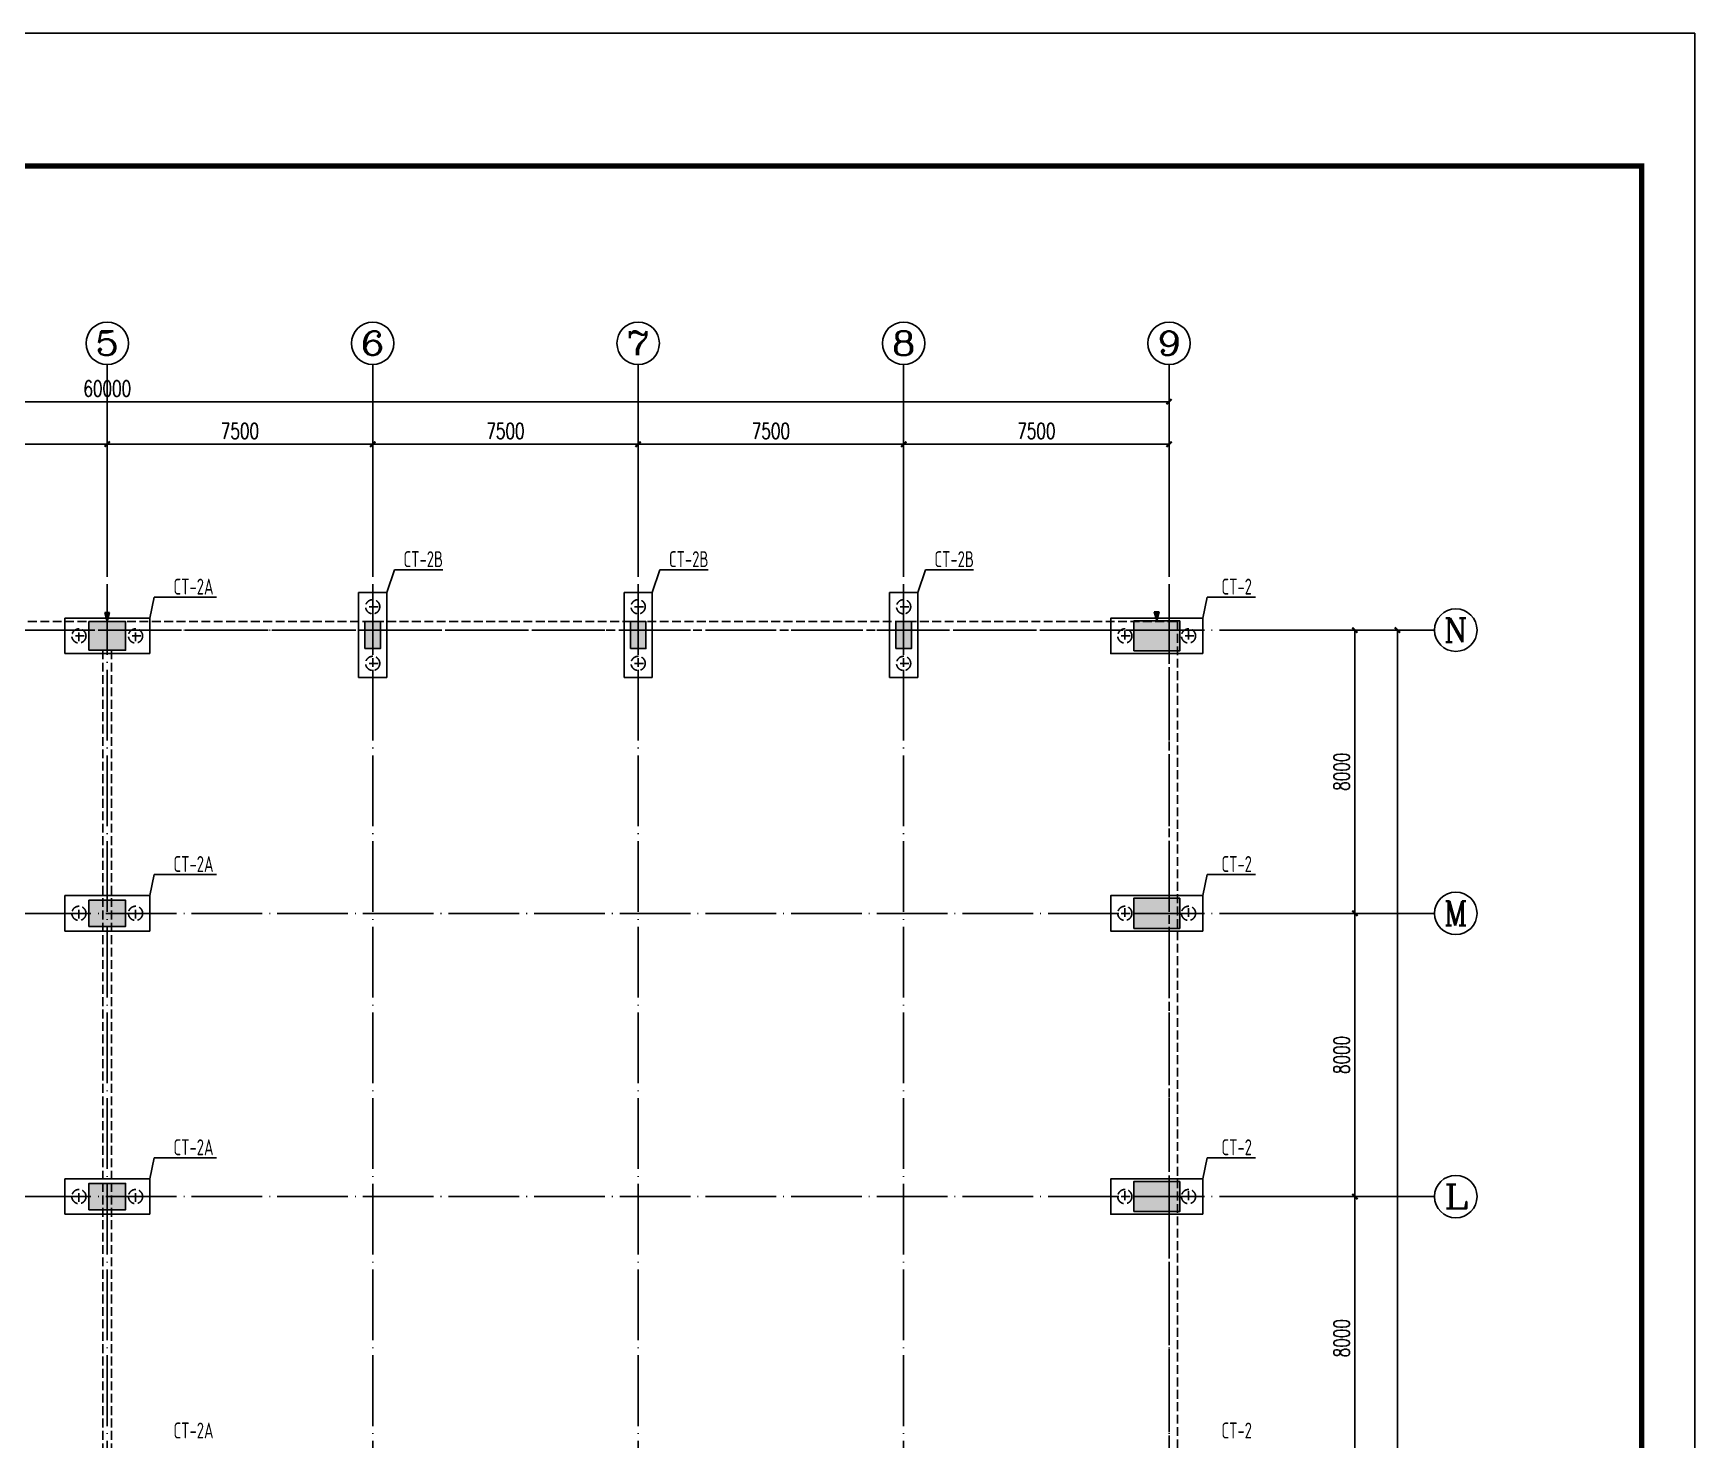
# Model space of a CAD drawing. Extents: x 14475413 to 15955882, y -732572 to -282951.
# Drawn here: x 14699866 to 14746809, y -506326 to -466600 of the extents above; entities that cross this region are included whole.
import ezdxf
from ezdxf.enums import TextEntityAlignment as Align

# ---------------------------------------------------------------- set-up
doc = ezdxf.new("R2010")
doc.units = 0
doc.header["$LTSCALE"] = 1000
doc.header["$MEASUREMENT"] = 0
for name, pattern in [('94', [0]), ('DASH', [0.35, 0.25, -0.1]), ('DOTE', [2.42, 2, -0.2, 0.02, -0.2])]:
    doc.linetypes.add(name, pattern=pattern)
for name, color, linetype in [('1', 7, 'Continuous'), ('1507', 6, 'Continuous'), ('3', 3, 'Continuous'), ('AXIS', 3, 'Continuous'), ('AXIS_TEXT', 7, 'Continuous'), ('COLU', 253, 'Continuous'), ('dim', 7, 'Continuous'), ('DOTE', 1, 'DOTE'), ('GL', 2, 'Continuous'), ('PT', 4, 'Continuous'), ('STAIR', 2, 'Continuous'), ('TK', 4, 'Continuous'), ('搅拌桩', 136, 'Continuous')]:
    doc.layers.add(name, color=color, linetype=linetype)
doc.layers.add('116', color=1, linetype='Continuous', lineweight=35)
doc.styles.add('_TCH_AXIS', font='COMPLEX', dxfattribs={"bigfont": 'GBCBIG'})
doc.styles.add('_TCH_DIM_T3', font='SIMPLEX', dxfattribs={"width": 0.705882, "bigfont": 'GBCBIG'})
doc.styles.add('COMPLEX', font='COMPLEX')
doc.styles.add('TSSD_REIN', font='tssdeng.shx', dxfattribs={"width": 0.7, "bigfont": 'tssdchn.shx'})
doc.dimstyles.new('_TCH_ARCH&&150', dxfattribs={"dimtxt": 446.25, "dimasz": 150, "dimexe": 375, "dimexo": 450, "dimgap": 150, "dimtad": 1, "dimdec": 0, "dimzin": 0, "dimdsep": 46, "dimtxsty": '_TCH_DIM_T3', "dimblk": 'ARCHTICK', "dimcen": 0.09, "dimclrt": 7, "dimazin": 2, "dimtfac": 1, "dimtdec": 0, "dimtix": 1, "dimtmove": 2, "dimatfit": 3, "dimfxl": 0, "dimtolj": 1, "dimtzin": 0, "dimarcsym": 0})

# ---------------------------------------------------------------- blocks, each defined once
blk = doc.blocks.new('A$C177878A3')
at = {"layer": '1', "linetype": '94'}
blk.add_hatch(color=6, dxfattribs=at).paths.add_polyline_path([(112, 433), (0, 0), (224, 0)])
at = {"layer": '1', "color": 6, "linetype": '94'}
for p, q in [((0, 0), (112, 433)), ((224, 0), (112, 433)), ((0, 0), (224, 0))]:
    blk.add_line(p, q, dxfattribs=at)
blk = doc.blocks.new('A$C32175502')
at = {"layer": '1', "linetype": '94'}
blk.add_blockref('A$C177878A3', (0, 0), dxfattribs=at)
blk = doc.blocks.new('A$C3C5B3CE3')
at = {"layer": '1', "linetype": '94', "rotation": 180}
blk.add_blockref('A$C32175502', (224, 433), dxfattribs=at)
blk = doc.blocks.new('A$C43EB326B')
at = {"layer": '搅拌桩'}
blk.add_blockref('A$C3C5B3CE3', (0, 0), dxfattribs=at)
blk = doc.blocks.new('A$C2BB7790D')
at = {"layer": 'dim'}
blk.add_blockref('A$C43EB326B', (0, 0), dxfattribs=at)
blk = doc.blocks.new('GeYuanFrame_62714837', base_point=(20.09, 4.53))
at = {"layer": 'TK'}
blk.add_lwpolyline([(20.09, 4.53), (20.09, 598.53), (1071.09, 598.53), (1071.09, 4.53)], close=True, dxfattribs=at)
at = {"layer": 'TK', "const_width": 1}
blk.add_lwpolyline([(45.09, 588.53), (1061.09, 588.53), (1061.09, 14.53), (45.09, 14.53)], close=True, dxfattribs=at)
blk = doc.blocks.new('_AXISO')
blk.add_circle((0, 0), 0.5)
at = {"layer": 'AXIS_TEXT', "style": 'COMPLEX', "width": 1.041667}
blk.add_attdef('A', text='', height=0.56, dxfattribs=at).set_placement((-0.25, -0.28), (0.25, -0.28), align=Align.FIT)
blk = doc.blocks.new('_ArchTick')
at = {"color": 0, "linetype": 'ByBlock', "const_width": 0.4}
blk.add_lwpolyline([(-0.5, -0.5), (0.5, 0.5)], dxfattribs=at)
blk = doc.blocks.new('*D1516')
at = {"layer": 'AXIS', "color": 0, "lineweight": -2}
for p, q in [((14733907, -483458), (14738782, -483458)), ((14738407, -579458), (14738407, -483458)), ((14733907, -579458), (14738782, -579458))]:
    blk.add_line(p, q, dxfattribs=at)
at = {"layer": 'Defpoints', "color": 0}
for p in [(14733457, -483458), (14738407, -483458), (14733457, -579458)]:
    blk.add_point(p, dxfattribs=at)
at = {"layer": 'AXIS', "color": 0, "lineweight": -2, "xscale": 150, "yscale": 150, "zscale": 150}
for p, rotation in [((14738407, -483458), 90), ((14738407, -579458), 270)]:
    blk.add_blockref('_ArchTick', p, dxfattribs=dict(at, rotation=rotation))
at = {"layer": 'AXIS', "color": 7, "insert": (14738034, -531458), "char_height": 446.2, "attachment_point": 5, "rotation": 90, "style": '_TCH_DIM_T3'}
blk.add_mtext('\\A1;96000', dxfattribs=at)
blk = doc.blocks.new('*D1526')
at = {"layer": 'AXIS', "color": 0, "lineweight": -2}
for p, q in [((14733907, -499458), (14737582, -499458)), ((14737207, -507458), (14737207, -499458)), ((14733907, -507458), (14737582, -507458))]:
    blk.add_line(p, q, dxfattribs=at)
at = {"layer": 'Defpoints', "color": 0}
for p in [(14733457, -499458), (14737207, -499458), (14733457, -507458)]:
    blk.add_point(p, dxfattribs=at)
at = {"layer": 'AXIS', "color": 0, "lineweight": -2, "xscale": 150, "yscale": 150, "zscale": 150}
for p, rotation in [((14737207, -499458), 90), ((14737207, -507458), 270)]:
    blk.add_blockref('_ArchTick', p, dxfattribs=dict(at, rotation=rotation))
at = {"layer": 'AXIS', "color": 7, "insert": (14736834, -503458), "char_height": 446.2, "attachment_point": 5, "rotation": 90, "style": '_TCH_DIM_T3'}
blk.add_mtext('\\A1;8000', dxfattribs=at)
blk = doc.blocks.new('*D1527')
at = {"layer": 'AXIS', "color": 0, "lineweight": -2}
for p, q in [((14733907, -491458), (14737582, -491458)), ((14737207, -499458), (14737207, -491458)), ((14733907, -499458), (14737582, -499458))]:
    blk.add_line(p, q, dxfattribs=at)
at = {"layer": 'Defpoints', "color": 0}
for p in [(14733457, -491458), (14737207, -491458), (14733457, -499458)]:
    blk.add_point(p, dxfattribs=at)
at = {"layer": 'AXIS', "color": 0, "lineweight": -2, "xscale": 150, "yscale": 150, "zscale": 150}
for p, rotation in [((14737207, -491458), 90), ((14737207, -499458), 270)]:
    blk.add_blockref('_ArchTick', p, dxfattribs=dict(at, rotation=rotation))
at = {"layer": 'AXIS', "color": 7, "insert": (14736834, -495458), "char_height": 446.2, "attachment_point": 5, "rotation": 90, "style": '_TCH_DIM_T3'}
blk.add_mtext('\\A1;8000', dxfattribs=at)
blk = doc.blocks.new('*D1528')
at = {"layer": 'AXIS', "color": 0, "lineweight": -2}
for p, q in [((14733907, -483458), (14737582, -483458)), ((14737207, -491458), (14737207, -483458)), ((14733907, -491458), (14737582, -491458))]:
    blk.add_line(p, q, dxfattribs=at)
at = {"layer": 'Defpoints', "color": 0}
for p in [(14733457, -483458), (14737207, -483458), (14733457, -491458)]:
    blk.add_point(p, dxfattribs=at)
at = {"layer": 'AXIS', "color": 0, "lineweight": -2, "xscale": 150, "yscale": 150, "zscale": 150}
for p, rotation in [((14737207, -483458), 90), ((14737207, -491458), 270)]:
    blk.add_blockref('_ArchTick', p, dxfattribs=dict(at, rotation=rotation))
at = {"layer": 'AXIS', "color": 7, "insert": (14736834, -487458), "char_height": 446.2, "attachment_point": 5, "rotation": 90, "style": '_TCH_DIM_T3'}
blk.add_mtext('\\A1;8000', dxfattribs=at)
blk = doc.blocks.new('*D1538')
at = {"layer": 'AXIS', "color": 0, "lineweight": -2}
for p, q in [((14671957, -481508), (14671957, -476633)), ((14731957, -481508), (14731957, -476633)), ((14671957, -477008), (14731957, -477008))]:
    blk.add_line(p, q, dxfattribs=at)
at = {"layer": 'Defpoints', "color": 0}
for p in [(14731957, -477008), (14671957, -481958), (14731957, -481958)]:
    blk.add_point(p, dxfattribs=at)
at = {"layer": 'AXIS', "color": 0, "lineweight": -2, "xscale": 150, "yscale": 150, "zscale": 150, "rotation": 180}
blk.add_blockref('_ArchTick', (14671957, -477008), dxfattribs=at)
at = {"layer": 'AXIS', "color": 0, "lineweight": -2, "xscale": 150, "yscale": 150, "zscale": 150}
blk.add_blockref('_ArchTick', (14731957, -477008), dxfattribs=at)
at = {"layer": 'AXIS', "color": 7, "insert": (14701957, -476635), "char_height": 446.2, "attachment_point": 5, "style": '_TCH_DIM_T3'}
blk.add_mtext('\\A1;60000', dxfattribs=at)
blk = doc.blocks.new('*D1542')
at = {"layer": 'AXIS', "color": 0, "lineweight": -2}
for p, q in [((14694457, -481508), (14694457, -477833)), ((14701957, -481508), (14701957, -477833)), ((14694457, -478208), (14701957, -478208))]:
    blk.add_line(p, q, dxfattribs=at)
at = {"layer": 'Defpoints', "color": 0}
for p in [(14701957, -478208), (14694457, -481958), (14701957, -481958)]:
    blk.add_point(p, dxfattribs=at)
at = {"layer": 'AXIS', "color": 0, "lineweight": -2, "xscale": 150, "yscale": 150, "zscale": 150, "rotation": 180}
blk.add_blockref('_ArchTick', (14694457, -478208), dxfattribs=at)
at = {"layer": 'AXIS', "color": 0, "lineweight": -2, "xscale": 150, "yscale": 150, "zscale": 150}
blk.add_blockref('_ArchTick', (14701957, -478208), dxfattribs=at)
at = {"layer": 'AXIS', "color": 7, "insert": (14698207, -477835), "char_height": 446.2, "attachment_point": 5, "style": '_TCH_DIM_T3'}
blk.add_mtext('\\A1;7500', dxfattribs=at)
blk = doc.blocks.new('*D1543')
at = {"layer": 'AXIS', "color": 0, "lineweight": -2}
for p, q in [((14701957, -481508), (14701957, -477833)), ((14709457, -481508), (14709457, -477833)), ((14701957, -478208), (14709457, -478208))]:
    blk.add_line(p, q, dxfattribs=at)
at = {"layer": 'Defpoints', "color": 0}
for p in [(14709457, -478208), (14701957, -481958), (14709457, -481958)]:
    blk.add_point(p, dxfattribs=at)
at = {"layer": 'AXIS', "color": 0, "lineweight": -2, "xscale": 150, "yscale": 150, "zscale": 150, "rotation": 180}
blk.add_blockref('_ArchTick', (14701957, -478208), dxfattribs=at)
at = {"layer": 'AXIS', "color": 0, "lineweight": -2, "xscale": 150, "yscale": 150, "zscale": 150}
blk.add_blockref('_ArchTick', (14709457, -478208), dxfattribs=at)
at = {"layer": 'AXIS', "color": 7, "insert": (14705707, -477835), "char_height": 446.2, "attachment_point": 5, "style": '_TCH_DIM_T3'}
blk.add_mtext('\\A1;7500', dxfattribs=at)
blk = doc.blocks.new('*D1544')
at = {"layer": 'AXIS', "color": 0, "lineweight": -2}
for p, q in [((14709457, -481508), (14709457, -477833)), ((14716957, -481508), (14716957, -477833)), ((14709457, -478208), (14716957, -478208))]:
    blk.add_line(p, q, dxfattribs=at)
at = {"layer": 'Defpoints', "color": 0}
for p in [(14716957, -478208), (14709457, -481958), (14716957, -481958)]:
    blk.add_point(p, dxfattribs=at)
at = {"layer": 'AXIS', "color": 0, "lineweight": -2, "xscale": 150, "yscale": 150, "zscale": 150, "rotation": 180}
blk.add_blockref('_ArchTick', (14709457, -478208), dxfattribs=at)
at = {"layer": 'AXIS', "color": 0, "lineweight": -2, "xscale": 150, "yscale": 150, "zscale": 150}
blk.add_blockref('_ArchTick', (14716957, -478208), dxfattribs=at)
at = {"layer": 'AXIS', "color": 7, "insert": (14713207, -477835), "char_height": 446.2, "attachment_point": 5, "style": '_TCH_DIM_T3'}
blk.add_mtext('\\A1;7500', dxfattribs=at)
blk = doc.blocks.new('*D1545')
at = {"layer": 'AXIS', "color": 0, "lineweight": -2}
for p, q in [((14716957, -481508), (14716957, -477833)), ((14724457, -481508), (14724457, -477833)), ((14716957, -478208), (14724457, -478208))]:
    blk.add_line(p, q, dxfattribs=at)
at = {"layer": 'Defpoints', "color": 0}
for p in [(14724457, -478208), (14716957, -481958), (14724457, -481958)]:
    blk.add_point(p, dxfattribs=at)
at = {"layer": 'AXIS', "color": 0, "lineweight": -2, "xscale": 150, "yscale": 150, "zscale": 150, "rotation": 180}
blk.add_blockref('_ArchTick', (14716957, -478208), dxfattribs=at)
at = {"layer": 'AXIS', "color": 0, "lineweight": -2, "xscale": 150, "yscale": 150, "zscale": 150}
blk.add_blockref('_ArchTick', (14724457, -478208), dxfattribs=at)
at = {"layer": 'AXIS', "color": 7, "insert": (14720707, -477835), "char_height": 446.2, "attachment_point": 5, "style": '_TCH_DIM_T3'}
blk.add_mtext('\\A1;7500', dxfattribs=at)
blk = doc.blocks.new('*D1546')
at = {"layer": 'AXIS', "color": 0, "lineweight": -2}
for p, q in [((14724457, -481508), (14724457, -477833)), ((14731957, -481508), (14731957, -477833)), ((14724457, -478208), (14731957, -478208))]:
    blk.add_line(p, q, dxfattribs=at)
at = {"layer": 'Defpoints', "color": 0}
for p in [(14731957, -478208), (14724457, -481958), (14731957, -481958)]:
    blk.add_point(p, dxfattribs=at)
at = {"layer": 'AXIS', "color": 0, "lineweight": -2, "xscale": 150, "yscale": 150, "zscale": 150, "rotation": 180}
blk.add_blockref('_ArchTick', (14724457, -478208), dxfattribs=at)
at = {"layer": 'AXIS', "color": 0, "lineweight": -2, "xscale": 150, "yscale": 150, "zscale": 150}
blk.add_blockref('_ArchTick', (14731957, -478208), dxfattribs=at)
at = {"layer": 'AXIS', "color": 7, "insert": (14728207, -477835), "char_height": 446.2, "attachment_point": 5, "style": '_TCH_DIM_T3'}
blk.add_mtext('\\A1;7500', dxfattribs=at)

msp = doc.modelspace()

# ---------------------------------------------------------------- hatches: boundary and pattern name
at = {"layer": '116', "ltscale": 0.5}
h = msp.add_hatch(dxfattribs=at)
h.set_pattern_fill('钢筋混凝土', color=256, scale=30, style=0)
h.set_pattern_definition([(45, (-113098.22, -2722.16), (-53.0330086, 53.0330086), []), (50, (-113098.22, -2722.16), (215.1780548, -18.8256405), [22.5, -247.5]), (355, (-113098.22, -2722.16), (-41.6254, 225.65764), [18, -198]), (100.4514, (-113080.29, -2723.73), (173.5528145, 206.8318626), [19.122057, -210.3426336]), (46.1842, (-113098.22, -2662.16), (320.1723146, -49.6557043), [33.75, -371.25]), (96.6356, (-113071.54, -2666.3), (280.3988117, 292.235361), [28.6830864, -315.5139]), (351.1842, (-113098.22, -2662.16), (280.3985835, 292.23558), [27, -297]), (21, (-113068.22, -2677.16), (179.0721156, -120.7856672), [22.5, -247.5]), (326, (-113068.22, -2677.16), (72.9945996, 217.5450135), [18, -198]), (71.4514, (-113053.3, -2687.23), (252.0667886, 96.759149), [19.122057, -210.3426336]), (37.5, (-113098.22, -2722.16), (3.6479566, 99.86815615), [0, -195.6, 0, -201, 0, -198.75]), (7.5, (-113098.22, -2722.16), (78.9208612, 118.3235136), [0, -114.6, 0, -191.1, 0, -75.75]), (327.5, (-113165.12, -2722.16), (160.14673085, -6.7664615), [0, -75, 0, -234, 0, -310.5]), (317.5, (-113195.12, -2722.16), (174.9558508, 30.0314947), [0, -97.5, 0, -155.4, 0, -220.5])])
h.paths.add_polyline_path([(14724236.8, -579697.9), (14724236.8, -578937.9), (14724676.8, -578937.9), (14724676.8, -579697.9)])
h.paths.add_polyline_path([(14716736.8, -579697.9), (14716736.8, -578937.9), (14717176.8, -578937.9), (14717176.8, -579697.9)])
h.paths.add_polyline_path([(14709236.8, -579697.9), (14709236.8, -578937.9), (14709676.8, -578937.9), (14709676.8, -579697.9)])
h.paths.add_polyline_path([(14694236.8, -579697.9), (14694236.8, -578937.9), (14694676.8, -578937.9), (14694676.8, -579697.9)])
h.paths.add_polyline_path([(14679236.8, -579697.9), (14679236.8, -578937.9), (14679676.8, -578937.9), (14679676.8, -579697.9)])
h.paths.add_polyline_path([(14686736.8, -579697.9), (14686736.8, -578937.9), (14687176.8, -578937.9), (14687176.8, -579697.9)])
h.paths.add_polyline_path([(14701436.8, -579697.9), (14701436.8, -578887.9), (14702476.8, -578887.9), (14702476.8, -579697.9)])
h.paths.add_polyline_path([(14730956.8, -579717.9), (14730956.8, -578867.9), (14732256.8, -578867.9), (14732256.8, -579717.9)])
h.paths.add_polyline_path([(14671656.8, -579717.9), (14671656.8, -578867.9), (14672956.8, -578867.9), (14672956.8, -579717.9)])
h.paths.add_polyline_path([(14724236.8, -483977.9), (14724236.8, -483217.9), (14724676.8, -483217.9), (14724676.8, -483977.9)])
h.paths.add_polyline_path([(14716736.8, -483977.9), (14716736.8, -483217.9), (14717176.8, -483217.9), (14717176.8, -483977.9)])
h.paths.add_polyline_path([(14709236.8, -483977.9), (14709236.8, -483217.9), (14709676.8, -483217.9), (14709676.8, -483977.9)])
h.paths.add_polyline_path([(14694236.8, -483977.9), (14694236.8, -483217.9), (14694676.8, -483217.9), (14694676.8, -483977.9)])
h.paths.add_polyline_path([(14686736.8, -483977.9), (14686736.8, -483217.9), (14687176.8, -483217.9), (14687176.8, -483977.9)])
h.paths.add_polyline_path([(14679236.8, -483977.9), (14679236.8, -483217.9), (14679676.8, -483217.9), (14679676.8, -483977.9)])
h.paths.add_polyline_path([(14701436.8, -571827.9), (14701436.8, -571087.9), (14702476.8, -571087.9), (14702476.8, -571827.9)])
h.paths.add_polyline_path([(14730956.8, -571882.9), (14730956.8, -571032.9), (14732256.8, -571032.9), (14732256.8, -571882.9)])
h.paths.add_polyline_path([(14671656.8, -571882.9), (14671656.8, -571032.9), (14672956.8, -571032.9), (14672956.8, -571882.9)])
h.paths.add_polyline_path([(14701436.8, -563827.9), (14701436.8, -563087.9), (14702476.8, -563087.9), (14702476.8, -563827.9)])
h.paths.add_polyline_path([(14730956.8, -563882.9), (14730956.8, -563032.9), (14732256.8, -563032.9), (14732256.8, -563882.9)])
h.paths.add_polyline_path([(14671656.8, -563882.9), (14671656.8, -563032.9), (14672956.8, -563032.9), (14672956.8, -563882.9)])
h.paths.add_polyline_path([(14701436.8, -555827.9), (14701436.8, -555087.9), (14702476.8, -555087.9), (14702476.8, -555827.9)])
h.paths.add_polyline_path([(14730956.8, -555882.9), (14730956.8, -555032.9), (14732256.8, -555032.9), (14732256.8, -555882.9)])
h.paths.add_polyline_path([(14671656.8, -555882.9), (14671656.8, -555032.9), (14672956.8, -555032.9), (14672956.8, -555882.9)])
h.paths.add_polyline_path([(14701436.8, -547827.9), (14701436.8, -547087.9), (14702476.8, -547087.9), (14702476.8, -547827.9)])
h.paths.add_polyline_path([(14730956.8, -547882.9), (14730956.8, -547032.9), (14732256.8, -547032.9), (14732256.8, -547882.9)])
h.paths.add_polyline_path([(14671656.8, -547882.9), (14671656.8, -547032.9), (14672956.8, -547032.9), (14672956.8, -547882.9)])
h.paths.add_polyline_path([(14701436.8, -539827.9), (14701436.8, -539087.9), (14702476.8, -539087.9), (14702476.8, -539827.9)])
h.paths.add_polyline_path([(14730956.8, -539882.9), (14730956.8, -539032.9), (14732256.8, -539032.9), (14732256.8, -539882.9)])
h.paths.add_polyline_path([(14671656.8, -539882.9), (14671656.8, -539032.9), (14672956.8, -539032.9), (14672956.8, -539882.9)])
h.paths.add_polyline_path([(14701436.8, -531827.9), (14701436.8, -531087.9), (14702476.8, -531087.9), (14702476.8, -531827.9)])
h.paths.add_polyline_path([(14730956.8, -531882.9), (14730956.8, -531032.9), (14732256.8, -531032.9), (14732256.8, -531882.9)])
h.paths.add_polyline_path([(14671656.8, -531882.9), (14671656.8, -531032.9), (14672956.8, -531032.9), (14672956.8, -531882.9)])
h.paths.add_polyline_path([(14701436.8, -523827.9), (14701436.8, -523087.9), (14702476.8, -523087.9), (14702476.8, -523827.9)])
h.paths.add_polyline_path([(14730956.8, -523882.9), (14730956.8, -523032.9), (14732256.8, -523032.9), (14732256.8, -523882.9)])
h.paths.add_polyline_path([(14671656.8, -523882.9), (14671656.8, -523032.9), (14672956.8, -523032.9), (14672956.8, -523882.9)])
h.paths.add_polyline_path([(14701436.8, -515827.9), (14701436.8, -515087.9), (14702476.8, -515087.9), (14702476.8, -515827.9)])
h.paths.add_polyline_path([(14730956.8, -515882.9), (14730956.8, -515032.9), (14732256.8, -515032.9), (14732256.8, -515882.9)])
h.paths.add_polyline_path([(14671656.8, -515882.9), (14671656.8, -515032.9), (14672956.8, -515032.9), (14672956.8, -515882.9)])
h.paths.add_polyline_path([(14701436.8, -507827.9), (14701436.8, -507087.9), (14702476.8, -507087.9), (14702476.8, -507827.9)])
h.paths.add_polyline_path([(14730956.8, -507882.9), (14730956.8, -507032.9), (14732256.8, -507032.9), (14732256.8, -507882.9)])
h.paths.add_polyline_path([(14671656.8, -507882.9), (14671656.8, -507032.9), (14672956.8, -507032.9), (14672956.8, -507882.9)])
h.paths.add_polyline_path([(14701436.8, -499827.9), (14701436.8, -499087.9), (14702476.8, -499087.9), (14702476.8, -499827.9)])
h.paths.add_polyline_path([(14730956.8, -499882.9), (14730956.8, -499032.9), (14732256.8, -499032.9), (14732256.8, -499882.9)])
h.paths.add_polyline_path([(14671656.8, -499882.9), (14671656.8, -499032.9), (14672956.8, -499032.9), (14672956.8, -499882.9)])
h.paths.add_polyline_path([(14701436.8, -484027.9), (14701436.8, -483217.9), (14702476.8, -483217.9), (14702476.8, -484027.9)])
h.paths.add_polyline_path([(14701436.8, -491827.9), (14701436.8, -491087.9), (14702476.8, -491087.9), (14702476.8, -491827.9)])
h.paths.add_polyline_path([(14730956.8, -484047.9), (14730956.8, -483197.9), (14732256.8, -483197.9), (14732256.8, -484047.9)])
h.paths.add_polyline_path([(14730956.8, -491882.9), (14730956.8, -491032.9), (14732256.8, -491032.9), (14732256.8, -491882.9)])
h.paths.add_polyline_path([(14671656.8, -484047.9), (14671656.8, -483197.9), (14672956.8, -483197.9), (14672956.8, -484047.9)])
h.paths.add_polyline_path([(14671656.8, -491882.9), (14671656.8, -491032.9), (14672956.8, -491032.9), (14672956.8, -491882.9)])

# ---------------------------------------------------------------- linework, layer by layer
at = {"layer": '1507', "color": 8, "linetype": 'DASH'}
for p, q in [((14709606.8, -482797.9), (14709306.8, -482797.9)), ((14709456.8, -482647.9), (14709456.8, -482947.9)), ((14717106.8, -482797.9), (14716806.8, -482797.9)), ((14716956.8, -482647.9), (14716956.8, -482947.9)), ((14724606.8, -482797.9), (14724306.8, -482797.9)), ((14724456.8, -482647.9), (14724456.8, -482947.9)), ((14701156.8, -483772.9), (14701156.8, -483472.9)), ((14702756.8, -483772.9), (14702756.8, -483472.9)), ((14730706.8, -483472.9), (14730706.8, -483772.9)), ((14732506.8, -483472.9), (14732506.8, -483772.9)), ((14701306.8, -483622.9), (14701006.8, -483622.9)), ((14702906.8, -483622.9), (14702606.8, -483622.9)), ((14730856.8, -483622.9), (14730556.8, -483622.9)), ((14732656.8, -483622.9), (14732356.8, -483622.9)), ((14709606.8, -484397.9), (14709306.8, -484397.9)), ((14709456.8, -484247.9), (14709456.8, -484547.9)), ((14717106.8, -484397.9), (14716806.8, -484397.9)), ((14716956.8, -484247.9), (14716956.8, -484547.9)), ((14724606.8, -484397.9), (14724306.8, -484397.9)), ((14724456.8, -484247.9), (14724456.8, -484547.9)), ((14701306.8, -491457.9), (14701006.8, -491457.9)), ((14701156.8, -491607.9), (14701156.8, -491307.9)), ((14702906.8, -491457.9), (14702606.8, -491457.9)), ((14702756.8, -491607.9), (14702756.8, -491307.9)), ((14730856.8, -491457.9), (14730556.8, -491457.9)), ((14730706.8, -491307.9), (14730706.8, -491607.9)), ((14732656.8, -491457.9), (14732356.8, -491457.9)), ((14732506.8, -491307.9), (14732506.8, -491607.9)), ((14701306.8, -499457.9), (14701006.8, -499457.9)), ((14701156.8, -499607.9), (14701156.8, -499307.9)), ((14702906.8, -499457.9), (14702606.8, -499457.9)), ((14702756.8, -499607.9), (14702756.8, -499307.9)), ((14730856.8, -499457.9), (14730556.8, -499457.9)), ((14730706.8, -499307.9), (14730706.8, -499607.9)), ((14732656.8, -499457.9), (14732356.8, -499457.9)), ((14732506.8, -499307.9), (14732506.8, -499607.9))]:
    msp.add_line(p, q, dxfattribs=at)
for centre in [(14709456.8, -482797.9), (14716956.8, -482797.9), (14724456.8, -482797.9), (14701156.8, -483622.9), (14702756.8, -483622.9), (14730706.8, -483622.9), (14732506.8, -483622.9), (14709456.8, -484397.9), (14716956.8, -484397.9), (14724456.8, -484397.9), (14701156.8, -491457.9), (14702756.8, -491457.9), (14730706.8, -491457.9), (14732506.8, -491457.9), (14701156.8, -499457.9), (14702756.8, -499457.9), (14730706.8, -499457.9), (14732506.8, -499457.9)]:
    msp.add_circle(centre, 200, dxfattribs=at)
at = {"layer": 'AXIS'}
for p, q in [((14701956.8, -481957.9), (14701956.8, -475957.9)), ((14709456.8, -481957.9), (14709456.8, -475957.9)), ((14716956.8, -481957.9), (14716956.8, -475957.9)), ((14724456.8, -481957.9), (14724456.8, -475957.9)), ((14731956.8, -481957.9), (14731956.8, -475957.9)), ((14733456.8, -483457.9), (14739456.8, -483457.9)), ((14733456.8, -491457.9), (14739456.8, -491457.9)), ((14733456.8, -499457.9), (14739456.8, -499457.9))]:
    msp.add_line(p, q, dxfattribs=at)
at = {"layer": 'COLU'}
for points in [[(14701436.8, -484027.9), (14701436.8, -483217.9), (14702476.8, -483217.9), (14702476.8, -484027.9)], [(14709236.8, -483977.9), (14709236.8, -483217.9), (14709676.8, -483217.9), (14709676.8, -483977.9)], [(14716736.8, -483977.9), (14716736.8, -483217.9), (14717176.8, -483217.9), (14717176.8, -483977.9)], [(14724236.8, -483977.9), (14724236.8, -483217.9), (14724676.8, -483217.9), (14724676.8, -483977.9)], [(14730956.8, -484047.9), (14730956.8, -483197.9), (14732256.8, -483197.9), (14732256.8, -484047.9)], [(14701436.8, -491827.9), (14701436.8, -491087.9), (14702476.8, -491087.9), (14702476.8, -491827.9)], [(14730956.8, -491882.9), (14730956.8, -491032.9), (14732256.8, -491032.9), (14732256.8, -491882.9)], [(14701436.8, -499827.9), (14701436.8, -499087.9), (14702476.8, -499087.9), (14702476.8, -499827.9)], [(14730956.8, -499882.9), (14730956.8, -499032.9), (14732256.8, -499032.9), (14732256.8, -499882.9)]]:
    msp.add_lwpolyline(points, close=True, dxfattribs=at)
at = {"layer": 'DOTE'}
for p, q in [((14701956.8, -580957.9), (14701956.8, -481957.9)), ((14709456.8, -580957.9), (14709456.8, -481957.9)), ((14716956.8, -580957.9), (14716956.8, -481957.9)), ((14724456.8, -580957.9), (14724456.8, -481957.9)), ((14731956.8, -580957.9), (14731956.8, -481957.9)), ((14670456.8, -483457.9), (14733456.8, -483457.9)), ((14670456.8, -491457.9), (14733456.8, -491457.9)), ((14670456.8, -499457.9), (14733456.8, -499457.9))]:
    msp.add_line(p, q, dxfattribs=at)
at = {"layer": 'GL'}
for p, q in [((14709856.8, -482397.9), (14709056.8, -482397.9)), ((14709056.8, -482397.9), (14709056.8, -484797.9)), ((14709856.8, -484797.9), (14709856.8, -482397.9)), ((14717356.8, -482397.9), (14716556.8, -482397.9)), ((14716556.8, -482397.9), (14716556.8, -484797.9)), ((14717356.8, -484797.9), (14717356.8, -482397.9)), ((14724856.8, -482397.9), (14724056.8, -482397.9)), ((14724056.8, -482397.9), (14724056.8, -484797.9)), ((14724856.8, -484797.9), (14724856.8, -482397.9)), ((14703156.8, -483122.9), (14700756.8, -483122.9)), ((14700756.8, -483122.9), (14700756.8, -484122.9)), ((14703156.8, -484122.9), (14703156.8, -483122.9)), ((14700756.8, -484122.9), (14703156.8, -484122.9)), ((14709056.8, -484797.9), (14709856.8, -484797.9)), ((14716556.8, -484797.9), (14717356.8, -484797.9)), ((14724056.8, -484797.9), (14724856.8, -484797.9)), ((14703156.8, -490957.9), (14700756.8, -490957.9)), ((14700756.8, -490957.9), (14700756.8, -491957.9)), ((14703156.8, -491957.9), (14703156.8, -490957.9)), ((14700756.8, -491957.9), (14703156.8, -491957.9)), ((14703156.8, -498957.9), (14700756.8, -498957.9)), ((14700756.8, -498957.9), (14700756.8, -499957.9)), ((14703156.8, -499957.9), (14703156.8, -498957.9)), ((14700756.8, -499957.9), (14703156.8, -499957.9))]:
    msp.add_line(p, q, dxfattribs=at)
for points in [[(14732906.8, -484122.9), (14730306.8, -484122.9), (14730306.8, -483122.9), (14732906.8, -483122.9), (14732906.8, -484122.9)], [(14732906.8, -491957.9), (14730306.8, -491957.9), (14730306.8, -490957.9), (14732906.8, -490957.9), (14732906.8, -491957.9)], [(14732906.8, -499957.9), (14730306.8, -499957.9), (14730306.8, -498957.9), (14732906.8, -498957.9), (14732906.8, -499957.9)]]:
    msp.add_lwpolyline(points, dxfattribs=at)
at = {"layer": 'PT', "linetype": 'DASH'}
for points in [[(14671716.8, -483217.9), (14732196.8, -483217.9), (14732196.8, -579697.9), (14671716.8, -579697.9)], [(14671956.8, -483457.9), (14731956.8, -483457.9), (14731956.8, -579457.9), (14671956.8, -579457.9)]]:
    msp.add_lwpolyline(points, close=True, dxfattribs=at)
for points in [[(14701836.8, -484027.9), (14701836.8, -578887.9)], [(14702076.8, -484027.9), (14702076.8, -578887.9)]]:
    msp.add_lwpolyline(points, dxfattribs=at)
at = {"layer": 'STAIR'}
for p, q in [((14709856.8, -482397.9), (14710071.4, -481752.1)), ((14711434, -481752.1), (14710071.4, -481752.1)), ((14717356.8, -482397.9), (14717571.4, -481752.1)), ((14718934, -481752.1), (14717571.4, -481752.1)), ((14724856.8, -482397.9), (14725071.4, -481752.1)), ((14726434, -481752.1), (14725071.4, -481752.1)), ((14703156.8, -483122.9), (14703286.4, -482527.3)), ((14705046.4, -482527.3), (14703286.4, -482527.3)), ((14732906.8, -483122.9), (14733036.4, -482527.3)), ((14734399, -482527.3), (14733036.4, -482527.3)), ((14703156.8, -490957.9), (14703286.4, -490362.3)), ((14705046.4, -490362.3), (14703286.4, -490362.3)), ((14732906.8, -490957.9), (14733036.4, -490362.3)), ((14734399, -490362.3), (14733036.4, -490362.3)), ((14703156.8, -498957.9), (14703286.4, -498362.3)), ((14705046.4, -498362.3), (14703286.4, -498362.3)), ((14732906.8, -498957.9), (14733036.4, -498362.3)), ((14734399, -498362.3), (14733036.4, -498362.3))]:
    msp.add_line(p, q, dxfattribs=at)

# ---------------------------------------------------------------- block references
at = {"xscale": 150, "yscale": 150, "zscale": 150, "rotation": 270}
msp.add_blockref('GeYuanFrame_62714837', (14657709.1, -466600), dxfattribs=at)
at = {"layer": '3', "xscale": 0.599999999627471, "yscale": 0.6000000014901161, "zscale": 0.6}
for p in [(14701889.7, -483217.9), (14731539.7, -483197.9)]:
    msp.add_blockref('A$C2BB7790D', p, dxfattribs=at)
at = {"layer": 'AXIS'}
ref = msp.add_blockref('_AXISO', (14701956.8, -475357.9), dxfattribs=dict(at, xscale=1200, yscale=1200, zscale=1200))
ref.add_attrib('A', '5', dxfattribs={"layer": 'AXIS_TEXT', "ltscale": 0.5, "height": 678.8, "style": '_TCH_AXIS', "width": 1.5}).set_placement((14701617.4, -475697.3), (14702296.3, -475697.3), align=Align.FIT)
ref = msp.add_blockref('_AXISO', (14709456.8, -475357.9), dxfattribs=dict(at, xscale=1200, yscale=1200, zscale=1200))
ref.add_attrib('A', '6', dxfattribs={"layer": 'AXIS_TEXT', "ltscale": 0.5, "height": 678.8, "style": '_TCH_AXIS', "width": 1.5}).set_placement((14709117.4, -475697.3), (14709796.3, -475697.3), align=Align.FIT)
ref = msp.add_blockref('_AXISO', (14716956.8, -475357.9), dxfattribs=dict(at, xscale=1200, yscale=1200, zscale=1200))
ref.add_attrib('A', '7', dxfattribs={"layer": 'AXIS_TEXT', "ltscale": 0.5, "height": 678.8, "style": '_TCH_AXIS', "width": 1.5}).set_placement((14716617.4, -475697.3), (14717296.3, -475697.3), align=Align.FIT)
ref = msp.add_blockref('_AXISO', (14724456.8, -475357.9), dxfattribs=dict(at, xscale=1200, yscale=1200, zscale=1200))
ref.add_attrib('A', '8', dxfattribs={"layer": 'AXIS_TEXT', "ltscale": 0.5, "height": 678.8, "style": '_TCH_AXIS', "width": 1.5}).set_placement((14724117.4, -475697.3), (14724796.3, -475697.3), align=Align.FIT)
ref = msp.add_blockref('_AXISO', (14731956.8, -475357.9), dxfattribs=dict(at, xscale=1200, yscale=1200, zscale=1200))
ref.add_attrib('A', '9', dxfattribs={"layer": 'AXIS_TEXT', "ltscale": 0.5, "height": 678.8, "style": '_TCH_AXIS', "width": 1.5}).set_placement((14731617.4, -475697.3), (14732296.3, -475697.3), align=Align.FIT)
ref = msp.add_blockref('_AXISO', (14740056.8, -483457.9), dxfattribs=dict(at, xscale=1200, yscale=1200, zscale=1200))
ref.add_attrib('A', 'N', dxfattribs={"layer": 'AXIS_TEXT', "ltscale": 0.5, "height": 678.8, "style": '_TCH_AXIS', "width": 1.105263}).set_placement((14739717.4, -483797.3), (14740396.3, -483797.3), align=Align.FIT)
ref = msp.add_blockref('_AXISO', (14740056.8, -491457.9), dxfattribs=dict(at, xscale=1200, yscale=1200, zscale=1200))
ref.add_attrib('A', 'M', dxfattribs={"layer": 'AXIS_TEXT', "ltscale": 0.5, "height": 678.8, "style": '_TCH_AXIS'}).set_placement((14739717.4, -491797.3), (14740396.3, -491797.3), align=Align.FIT)
ref = msp.add_blockref('_AXISO', (14740056.8, -499457.9), dxfattribs=dict(at, xscale=1200, yscale=1200, zscale=1200))
ref.add_attrib('A', 'L', dxfattribs={"layer": 'AXIS_TEXT', "ltscale": 0.5, "height": 678.8, "style": '_TCH_AXIS', "width": 1.4}).set_placement((14739717.4, -499797.3), (14740396.3, -499797.3), align=Align.FIT)

# ---------------------------------------------------------------- texts
at = {"layer": 'STAIR', "style": 'TSSD_REIN', "width": 0.7}
for s, p in [('CT-2B', (14711444.3, -481679.5)), ('CT-2B', (14718944.3, -481679.5)), ('CT-2B', (14726444.3, -481679.5)), ('CT-2A', (14704960.5, -482454.8)), ('CT-2', (14734297.9, -482454.8)), ('CT-2A', (14704960.5, -490289.8)), ('CT-2', (14734297.9, -490289.8)), ('CT-2A', (14704960.5, -498289.8)), ('CT-2', (14734297.9, -498289.8)), ('CT-2A', (14704960.5, -506289.8)), ('CT-2', (14734297.9, -506289.8))]:
    msp.add_text(s, height=450, dxfattribs=at).set_placement(p, align=Align.RIGHT)

# ---------------------------------------------------------------- dimensions: what is measured, and where the dimension line sits
at = {"layer": 'AXIS'}
for p1, p2, distance, text, picture, middle in [((14671956.8, -481957.9), (14731956.8, -481957.9), 4950, '60000', '*D1538', (14701956.8, -476634.8)), ((14694456.8, -481957.9), (14701956.8, -481957.9), 3750, '7500', '*D1542', (14698206.8, -477834.8)), ((14701956.8, -481957.9), (14709456.8, -481957.9), 3750, '7500', '*D1543', (14705706.8, -477834.8)), ((14709456.8, -481957.9), (14716956.8, -481957.9), 3750, '7500', '*D1544', (14713206.8, -477834.8)), ((14716956.8, -481957.9), (14724456.8, -481957.9), 3750, '7500', '*D1545', (14720706.8, -477834.8)), ((14724456.8, -481957.9), (14731956.8, -481957.9), 3750, '7500', '*D1546', (14728206.8, -477834.8)), ((14733456.8, -579457.9), (14733456.8, -483457.9), -4950, '96000', '*D1516', (14738033.7, -531457.9)), ((14733456.8, -491457.9), (14733456.8, -483457.9), -3750, '8000', '*D1528', (14736833.7, -487457.9)), ((14733456.8, -499457.9), (14733456.8, -491457.9), -3750, '8000', '*D1527', (14736833.7, -495457.9)), ((14733456.8, -507457.9), (14733456.8, -499457.9), -3750, '8000', '*D1526', (14736833.7, -503457.9))]:
    dim = msp.add_aligned_dim(p1=p1, p2=p2, distance=distance, text=text, dimstyle='_TCH_ARCH&&150', dxfattribs=at)
    dim.commit()
    dim.dimension.update_dxf_attribs({"geometry": picture, "text_midpoint": middle})

doc.saveas('drawing.dxf')
